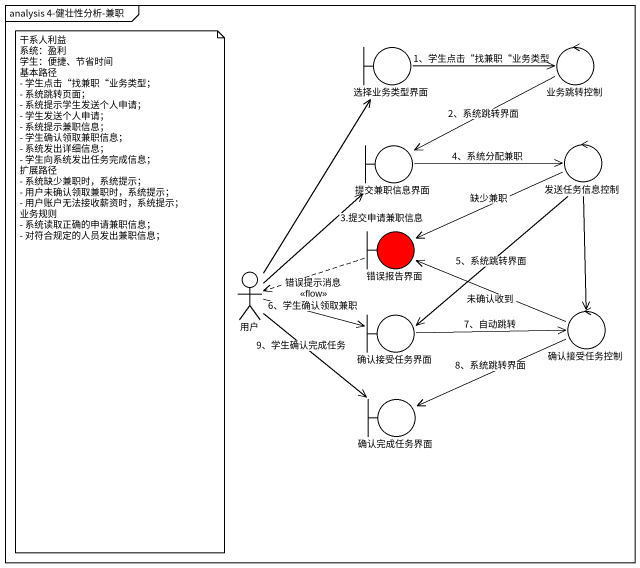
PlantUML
@startuml
mainframe analysis 4-健壮性分析-兼职
boundary 选择业务类型界面
control 业务跳转控制
boundary 提交兼职信息界面
control 发送任务信息控制
boundary 错误报告界面 #FF0000
actor 用户
boundary 确认接受任务界面
control 确认接受任务控制
boundary 确认完成任务界面
选择业务类型界面 -right-> 业务跳转控制 : 1、学生点击“找兼职“业务类型
业务跳转控制 -left-> 提交兼职信息界面 : 2、系统跳转界面
提交兼职信息界面 -right-> 发送任务信息控制 : 4、系统分配兼职
发送任务信息控制 -left-> 错误报告界面 : 缺少兼职
发送任务信息控制 --> 确认接受任务界面 : 5、系统跳转界面
发送任务信息控制 --> 确认接受任务控制
错误报告界面 .left.> 用户 : 错误提示消息\n<<flow>>
用户 -up-> 选择业务类型界面
用户 -up-> 提交兼职信息界面 : 3.提交申请兼职信息
用户 -right-> 确认接受任务界面 : 6、学生确认领取兼职
用户 --> 确认完成任务界面 : 9、学生确认完成任务
确认接受任务界面 -right-> 确认接受任务控制 : 7、自动跳转
确认接受任务控制 -left-> 错误报告界面 : 未确认收到
确认接受任务控制 -left-> 确认完成任务界面 : 8、系统跳转界面
note as N1
  干系人利益
  系统：盈利
  学生：便捷、节省时间
  基本路径
  - 学生点击“找兼职“业务类型；
  - 系统跳转页面；
  - 系统提示学生发送个人申请；
  - 学生发送个人申请；
  - 系统提示兼职信息；
  - 学生确认领取兼职信息；
  - 系统发出详细信息；
  - 学生向系统发出任务完成信息；
  扩展路径
  - 系统缺少兼职时，系统提示；
  - 用户未确认领取兼职时，系统提示；
  - 用户账户无法接收薪资时，系统提示；
  业务规则
  - 系统读取正确的申请兼职信息；
  - 对符合规定的人员发出兼职信息；
end note
@enduml
